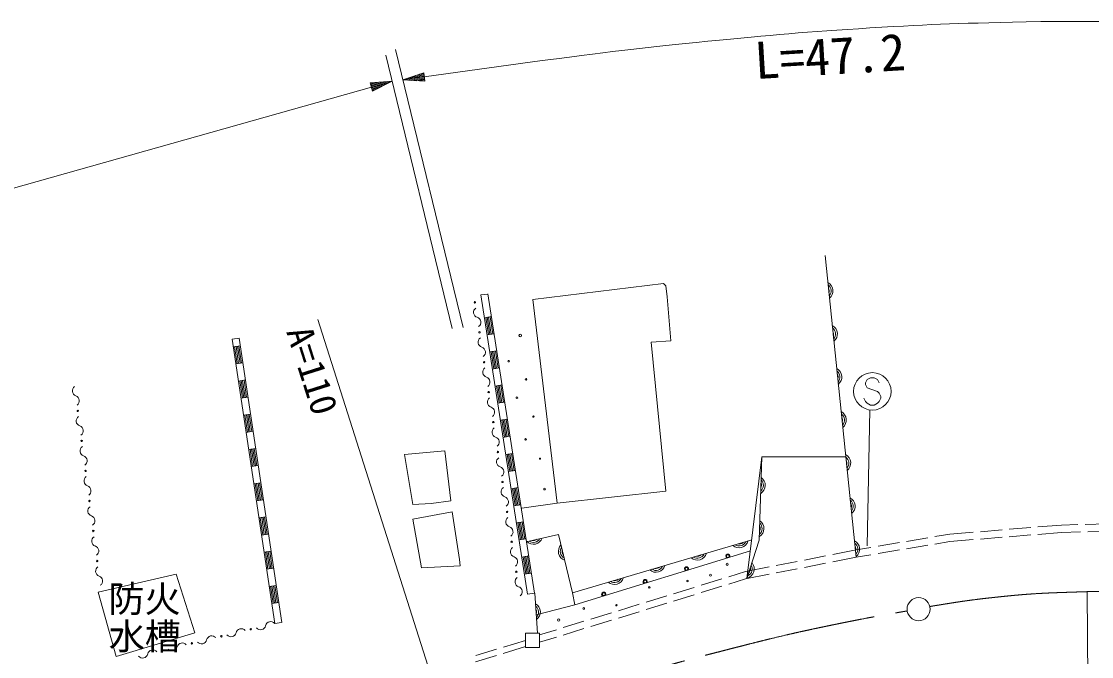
# Model space of a CAD drawing. Units: millimetres, scale not verified. Extents: x 40000 to 680000, y 20000 to 380000.
# Drawn here: x 407654 to 481818, y 298117 to 342171 of the extents above; entities that cross this region are included whole.
import ezdxf
from ezdxf.enums import TextEntityAlignment as Align

# ---------------------------------------------------------------- set-up
doc = ezdxf.new("R2010")
doc.units = ezdxf.units.MM
doc.header["$LTSCALE"] = 1000
doc.linetypes.add('CHAIN', pattern=[18.5, 12, -1.5, 3.5, -1.5])
for name, color, linetype, lineweight in [('M-BGD', 7, 'Continuous', 13), ('M-BMK', 2, 'CHAIN', 13), ('M-BMK-SRVR', 3, 'Continuous', 13), ('M-STR-HTXT', 7, 'Continuous', 13), ('M-STR-STRC', 7, 'Continuous', 13)]:
    doc.layers.add(name, color=color, linetype=linetype, lineweight=lineweight)
doc.styles.add('ＭＳ ゴシック', font='')
doc.styles.get('ＭＳ ゴシック').set_extended_font_data('MS Gothic')

msp = doc.modelspace()

# ---------------------------------------------------------------- linework, layer by layer
at = {"layer": 'M-BGD'}
for p, q in [((465501, 305012), (463343, 325934)), ((443087, 322891), (452146, 323991)), ((452146, 323991), (452316, 323822)), ((452316, 323822), (452400, 323060)), ((439486, 323199), (440003, 323262)), ((442720, 302451), (439486, 323199)), ((443214, 302528), (439980, 323276)), ((444780, 308751), (443087, 322891)), ((452400, 323060), (452654, 320012)), ((440227, 321697), (439733, 321620)), ((440016, 320449), (439831, 321635)), ((440115, 320465), (439930, 321651)), ((440214, 320480), (440029, 321666)), ((440313, 320496), (440128, 321681)), ((439917, 320434), (440411, 320511)), ((422254, 320133), (422761, 320207)), ((425205, 300414), (422254, 320133)), ((422828, 319675), (422333, 319601)), ((422906, 318473), (422729, 319660)), ((425700, 300488), (422748, 320207)), ((452654, 320012), (451300, 319927)), ((451300, 319927), (452316, 309598)), ((422610, 318429), (422432, 319615)), ((422709, 318444), (422531, 319630)), ((422808, 318458), (422630, 319645)), ((440596, 319325), (440102, 319248)), ((440386, 318078), (440201, 319264)), ((440484, 318093), (440300, 319279)), ((440583, 318109), (440399, 319295)), ((440682, 318124), (440497, 319310)), ((422511, 318414), (423005, 318488)), ((440287, 318063), (440781, 318140)), ((423183, 317301), (422688, 317227)), ((422965, 316055), (422787, 317242)), ((423064, 316070), (422886, 317257)), ((423163, 316085), (422985, 317272)), ((423262, 316100), (423084, 317286)), ((440966, 316954), (440472, 316877)), ((440755, 315707), (440570, 316892)), ((440854, 315722), (440669, 316908)), ((440953, 315738), (440768, 316923)), ((441052, 315753), (440867, 316939)), ((422866, 316040), (423361, 316114)), ((440656, 315691), (441150, 315768)), ((423538, 314928), (423044, 314854)), ((423320, 313682), (423143, 314868)), ((423419, 313696), (423242, 314883)), ((423518, 313711), (423340, 314898)), ((423617, 313726), (423439, 314913)), ((441335, 314583), (440841, 314506)), ((441125, 313335), (440940, 314521)), ((441224, 313351), (441039, 314536)), ((441322, 313366), (441138, 314552)), ((441421, 313382), (441236, 314567)), ((423221, 313667), (423716, 313741)), ((441026, 313320), (441520, 313397)), ((423894, 312554), (423399, 312480)), ((423676, 311308), (423498, 312495)), ((423775, 311323), (423597, 312510)), ((423873, 311338), (423696, 312524)), ((423972, 311352), (423795, 312539)), ((436991, 312392), (434197, 312138)), ((437414, 308921), (436991, 312392)), ((434197, 312138), (434790, 308667)), ((441705, 312211), (441211, 312134)), ((441494, 310964), (441310, 312150)), ((441593, 310979), (441408, 312165)), ((441692, 310995), (441507, 312180)), ((441791, 311010), (441606, 312196)), ((457937, 303524), (458961, 311979)), ((458961, 311979), (464782, 311983)), ((423577, 311293), (424071, 311367)), ((441395, 310949), (441890, 311026)), ((424249, 310180), (423754, 310106)), ((424031, 308934), (423853, 310121)), ((424130, 308949), (423952, 310136)), ((424229, 308964), (424051, 310151)), ((424328, 308979), (424150, 310166)), ((442074, 309840), (441580, 309763)), ((441864, 308593), (441679, 309778)), ((441963, 308608), (441778, 309794)), ((442061, 308623), (441877, 309809)), ((442160, 308639), (441975, 309824)), ((452316, 309598), (444780, 308751)), ((423932, 308920), (424427, 308994)), ((434790, 308667), (436043, 308747)), ((436043, 308747), (437414, 308921)), ((441765, 308577), (442259, 308654)), ((444780, 308751), (442332, 308423)), ((424604, 307807), (424110, 307733)), ((424683, 306605), (424505, 307792)), ((437499, 308159), (434790, 307651)), ((438007, 304857), (437499, 308159)), ((424386, 306561), (424209, 307748)), ((424485, 306576), (424308, 307763)), ((424584, 306591), (424406, 307777)), ((434790, 307651), (435382, 304264)), ((442444, 307468), (441950, 307391)), ((442233, 306221), (442049, 307407)), ((442332, 306237), (442147, 307422)), ((442431, 306252), (442246, 307438)), ((442530, 306267), (442345, 307453)), ((476107, 306945), (477602, 307067)), ((478101, 307107), (479732, 307241)), ((479732, 307241), (480866, 307272)), ((481365, 307286), (482865, 307328)), ((424287, 306546), (424782, 306620)), ((468989, 306106), (470469, 306354)), ((470962, 306436), (471985, 306608)), ((471985, 306608), (473616, 306741)), ((474114, 306782), (475609, 306904)), ((474114, 306272), (475609, 306394)), ((476107, 306434), (477602, 306557)), ((478101, 306597), (479732, 306731)), ((479732, 306731), (481049, 306766)), ((481549, 306780), (483048, 306821)), ((442135, 306206), (442629, 306283)), ((465501, 305522), (466524, 305693)), ((467017, 305776), (468496, 306023)), ((468989, 305596), (470469, 305844)), ((470962, 305926), (471985, 306097)), ((471985, 306097), (473616, 306231)), ((424960, 305433), (424465, 305359)), ((424742, 304187), (424564, 305374)), ((424840, 304202), (424663, 305389)), ((424939, 304217), (424762, 305404)), ((425038, 304232), (424861, 305419)), ((438055, 304410), (438007, 304857)), ((442813, 305097), (442319, 305020)), ((442603, 303850), (442418, 305036)), ((442702, 303865), (442517, 305051)), ((442801, 303881), (442616, 305066)), ((442899, 303896), (442715, 305082)), ((458172, 305458), (446010, 301719)), ((461915, 304816), (463387, 305106)), ((463877, 305202), (465501, 305522)), ((463877, 304692), (465501, 305012)), ((465501, 305012), (466524, 305183)), ((467017, 305266), (468496, 305513)), ((424643, 304173), (425137, 304247)), ((435382, 304264), (438055, 304410)), ((457839, 304014), (459462, 304334)), ((459953, 304430), (461424, 304720)), ((459953, 303920), (461424, 304210)), ((461915, 304306), (463387, 304596)), ((412969, 302597), (418375, 303841)), ((418375, 303841), (419682, 299755)), ((442504, 303834), (442998, 303911)), ((454765, 303068), (456198, 303509)), ((456676, 303656), (457839, 304014)), ((456676, 303146), (457839, 303504)), ((457839, 303504), (459462, 303824)), ((414226, 298131), (412969, 302597)), ((425315, 303060), (424820, 302986)), ((425097, 301814), (424919, 303001)), ((425196, 301829), (425018, 303015)), ((425295, 301843), (425117, 303030)), ((425394, 301858), (425216, 303045)), ((452853, 302479), (454287, 302921)), ((454765, 302558), (456198, 302999)), ((424998, 301799), (425492, 301873)), ((442720, 302451), (443227, 302524)), ((443427, 299739), (443227, 302524)), ((445836, 302546), (446010, 301719)), ((450942, 301891), (452375, 302332)), ((452853, 301969), (454287, 302411)), ((446010, 301719), (443336, 301006)), ((447119, 300714), (448553, 301155)), ((449030, 301302), (450464, 301744)), ((449030, 300792), (450464, 301233)), ((450942, 301381), (452375, 301822)), ((425205, 300414), (425682, 300484)), ((445208, 300125), (446641, 300566)), ((447119, 300204), (448553, 300645)), ((419682, 299755), (414226, 298131)), ((443567, 299620), (444730, 299978)), ((445208, 299615), (446641, 300056)), ((441055, 298767), (442577, 299227)), ((443567, 299110), (444730, 299468)), ((439133, 297751), (440567, 298192)), ((439141, 298189), (440577, 298623)), ((441045, 298339), (442577, 298810))]:
    msp.add_line(p, q, dxfattribs=at)
for points in [[(457937, 303524), (458790, 306192), (458961, 311979)], [(442626, 306086), (444872, 306593), (445836, 302546), (458262, 306206)]]:
    msp.add_lwpolyline(points, dxfattribs=at)
msp.add_lwpolyline([(442577, 299739), (442577, 298750), (443567, 298750), (443567, 299739)], close=True, dxfattribs=at)
for centre, radius in [((439081, 322685), 50), ((439400, 320609), 50), ((442227, 320390), 90.5), ((439719, 318534), 50), ((441425, 318609), 54), ((442625, 317344), 50), ((440037, 316458), 50), ((441990, 316073), 55.6), ((411561, 315160), 50), ((443133, 314765), 46.9), ((440356, 314382), 50), ((411829, 313078), 50), ((442598, 313181), 53.6), ((440675, 312307), 50), ((443590, 311849), 39.4), ((412098, 310995), 50), ((440994, 310231), 50), ((443908, 309734), 57), ((412367, 308912), 50), ((441313, 308155), 50), ((412636, 306830), 50), ((441632, 306080), 50), ((456611, 305089), 100), ((456611, 305089), 100), ((456611, 305089), 100), ((456611, 305089), 100), ((412905, 304747), 50), ((453744, 304207), 100), ((453744, 304207), 100), ((453744, 304207), 100), ((453744, 304207), 100), ((456560, 304518), 71.6), ((441951, 304004), 50), ((450876, 303325), 100), ((450876, 303325), 100), ((450876, 303325), 100), ((450876, 303325), 100), ((453815, 303362), 50.7), ((455404, 303758), 69.1), ((451165, 302920), 58.6), ((448009, 302444), 100), ((448009, 302444), 100), ((448009, 302444), 100), ((448009, 302444), 100), ((446622, 301462), 61.4), ((448884, 301680), 46), ((444882, 300655), 87.5), ((423552, 300017), 50), ((419469, 299035), 50), ((421511, 299526), 50), ((417427, 298544), 50)]:
    msp.add_circle(centre, radius, dxfattribs=at)
for centre, radius, start, end in [((463240, 323477), 654, 308.66647, 63.10831), ((463240, 323477), 523, 318.47771, 53.29707), ((463240, 323477), 392, 340.35416, 31.42062), ((439353, 321993), 364, 125.51856, 251.94857), ((439128, 321301), 364, 305.51856, 71.94857), ((463548, 320493), 654, 308.66647, 63.10831), ((463548, 320493), 523, 318.47771, 53.29707), ((463548, 320493), 392, 340.35416, 31.42062), ((439672, 319918), 364, 125.51856, 251.94857), ((439446, 319225), 364, 305.51856, 71.94857), ((439991, 317842), 364, 125.51856, 251.94857), ((439765, 317150), 364, 305.51856, 71.94857), ((463856, 317509), 654, 308.66647, 63.10831), ((463856, 317509), 523, 318.47771, 53.29707), ((463856, 317509), 392, 340.35416, 31.42062), ((411547, 316545), 364, 124.13827, 250.56828), ((411305, 315858), 364, 304.13827, 70.56828), ((440310, 315766), 364, 125.51856, 251.94857), ((440084, 315074), 364, 305.51856, 71.94857), ((411816, 314462), 364, 124.13827, 250.56828), ((464163, 314525), 654, 308.66647, 63.10831), ((464163, 314525), 523, 318.47771, 53.29707), ((464163, 314525), 392, 340.35416, 31.42062), ((411574, 313776), 364, 304.13827, 70.56828), ((440629, 313691), 364, 125.51856, 251.94857), ((440403, 312998), 364, 305.51856, 71.94857), ((412085, 312380), 364, 124.13827, 250.56828), ((411843, 311693), 364, 304.13827, 70.56828), ((440947, 311615), 364, 125.51856, 251.94857), ((464471, 311540), 654, 308.66647, 63.10831), ((464471, 311540), 523, 318.47771, 53.29707), ((464471, 311540), 392, 340.35416, 31.42062), ((440722, 310923), 364, 305.51856, 71.94857), ((412354, 310297), 364, 124.13827, 250.56828), ((458549, 309999), 654, 301.08332, 55.52516), ((458549, 309999), 523, 310.89456, 45.71392), ((458549, 309999), 392, 332.77101, 23.83747), ((412111, 309610), 364, 304.13827, 70.56828), ((441266, 309539), 364, 125.51856, 251.94857), ((441041, 308847), 364, 305.51856, 71.94857), ((464779, 308556), 654, 308.66647, 63.10831), ((464779, 308556), 523, 318.47771, 53.29707), ((464779, 308556), 392, 340.35416, 31.42062), ((412622, 308214), 364, 124.13827, 250.56828), ((412380, 307528), 364, 304.13827, 70.56828), ((441585, 307464), 364, 125.51856, 251.94857), ((441360, 306771), 364, 305.51856, 71.94857), ((458460, 307001), 654, 301.08332, 55.52516), ((458460, 307001), 523, 310.89456, 45.71392), ((458460, 307001), 392, 332.77101, 23.83747), ((412891, 306131), 364, 124.13827, 250.56828), ((443133, 306563), 654, 225.51337, 339.95521), ((443133, 306563), 523, 235.32461, 330.14397), ((412649, 305445), 364, 304.13827, 70.56828), ((441904, 305388), 364, 125.51856, 251.94857), ((443133, 306563), 392, 257.20106, 308.26752), ((445517, 305413), 654, 136.17967, 250.62151), ((445517, 305413), 523, 145.99091, 240.81027), ((457378, 306315), 654, 229.19325, 343.63509), ((457378, 306315), 523, 239.00449, 333.82385), ((457378, 306315), 392, 260.88094, 311.9474), ((465087, 305572), 654, 308.66647, 63.10831), ((465087, 305572), 523, 318.47771, 53.29707), ((465087, 305572), 392, 340.35416, 31.42062), ((441678, 304696), 364, 305.51856, 71.94857), ((445517, 305413), 392, 167.86736, 218.93382), ((454500, 305467), 654, 229.19325, 343.63509), ((454500, 305467), 523, 239.00449, 333.82385), ((454500, 305467), 392, 260.88094, 311.9474), ((456611, 305089), 145, 330.69294, 243.4873), ((456611, 305089), 116, 312.2436, 261.93663), ((413160, 304049), 364, 124.13827, 250.56828), ((451623, 304619), 654, 229.19325, 343.63509), ((451623, 304619), 523, 239.00449, 333.82385), ((451623, 304619), 392, 260.88094, 311.9474), ((453744, 304207), 145, 330.69294, 243.4873), ((453744, 304207), 116, 312.2436, 261.93663), ((457783, 304203), 654, 285.05766, 39.4995), ((457783, 304203), 523, 294.8689, 29.68826), ((457783, 304203), 392, 316.74536, 7.81181), ((412918, 303362), 364, 304.13827, 70.56828), ((442223, 303312), 364, 125.51856, 251.94857), ((448745, 303772), 654, 229.19325, 343.63509), ((448745, 303772), 523, 239.00449, 333.82385), ((448745, 303772), 392, 260.88094, 311.9474), ((450876, 303325), 145, 330.69294, 243.4873), ((450876, 303325), 116, 312.2436, 261.93663), ((441997, 302620), 364, 305.51856, 71.94857), ((448009, 302444), 145, 330.69294, 243.4873), ((448009, 302444), 116, 312.2436, 261.93663), ((442966, 301210), 654, 306.86898, 61.31081), ((442966, 301210), 523, 316.68021, 51.49958), ((442966, 301210), 392, 338.55667, 29.62312), ((424928, 300179), 364, 40.30455, 166.73456), ((422177, 299855), 364, 220.30455, 346.73456), ((422886, 299688), 364, 40.30455, 166.73456), ((424219, 300346), 364, 220.30455, 346.73456), ((418802, 298706), 364, 40.30455, 166.73456), ((420135, 299364), 364, 220.30455, 346.73456), ((420844, 299197), 364, 40.30455, 166.73456), ((416052, 298382), 364, 220.30455, 346.73456), ((416760, 298215), 364, 40.30455, 166.73456), ((418093, 298873), 364, 220.30455, 346.73456)]:
    msp.add_arc(centre, radius, start, end, dxfattribs=at)
at = {"layer": 'M-BMK'}
for points, knots in [([(470607, 301592), (472941, 301975), (473602, 302072), (475534, 302273), (477861, 302516), (478667, 302528), (481515, 302622)], [0, 0, 0, 0, 1, 1, 1, 2, 2, 2, 2]), ([(481515, 302622), (484197, 302660), (484959, 302646), (487163, 302550), (490300, 302413), (492056, 302218), (495164, 301772), (498974, 301226), (500299, 300864), (504808, 299755)], [0, 0, 0, 0, 1, 1, 1, 2, 2, 2, 3, 3, 3, 3]), ([(437385, 292717), (440680, 293777), (441507, 294044), (444150, 294889), (446971, 295791), (448537, 296342), (451374, 297188), (453354, 297778), (454477, 298061), (456478, 298576), (459372, 299322), (460997, 299728), (463925, 300327), (465916, 300733), (466575, 300860), (469038, 301285)], [0, 0, 0, 0, 1, 1, 1, 2, 2, 2, 3, 3, 3, 4, 4, 4, 5, 5, 5, 5])]:
    msp.add_open_spline(points, degree=3, knots=knots, dxfattribs=at)
at = {"layer": 'M-BMK-SRVR'}
for p, q in [((446298, 264495), (428191, 321498)), ((481723, 271092), (481515, 302622))]:
    msp.add_line(p, q, dxfattribs=at)
msp.add_circle((469829, 301407), 800, dxfattribs=at)
at = {"layer": 'M-STR-HTXT'}
for p, q in [((487474, 342156), (478297, 342171)), ((432913, 339823), (437494, 320879)), ((438259, 320933), (433573, 340222)), ((435572, 338316), (443742, 339455)), ((434086, 338109), (435531, 338613)), ((434086, 338109), (435572, 338316)), ((435564, 338376), (434375, 338210)), ((435580, 338257), (434392, 338091)), ((434664, 338311), (435555, 338435)), ((434697, 338073), (435589, 338197)), ((435547, 338494), (434953, 338412)), ((435242, 338512), (435539, 338554)), ((435613, 338019), (435531, 338613)), ((431904, 337619), (393150, 326662)), ((433347, 338027), (431822, 337908)), ((431822, 337908), (431985, 337330)), ((432127, 337932), (431838, 337850)), ((431855, 337792), (432432, 337955)), ((432737, 337979), (431871, 337734)), ((431887, 337677), (433042, 338003)), ((433347, 338027), (431904, 337619)), ((431920, 337561), (433075, 337888)), ((432802, 337748), (431936, 337504)), ((431953, 337446), (432530, 337609)), ((432258, 337470), (431969, 337388)), ((433347, 338027), (431985, 337330)), ((434086, 338109), (435613, 338019)), ((435597, 338138), (435003, 338055)), ((435308, 338037), (435605, 338078))]:
    msp.add_line(p, q, dxfattribs=at)
msp.add_open_spline([(478297, 342171), (472601, 342029), (471079, 341995), (466460, 341713), (462069, 341444), (459612, 341226), (455233, 340794), (450736, 340350), (449277, 340162), (443742, 339455)], degree=3, knots=[0, 0, 0, 0, 1, 1, 1, 2, 2, 2, 3, 3, 3, 3], dxfattribs=at)
at = {"layer": 'M-STR-STRC'}
for p, q in [((466507, 317457), (466270, 317339)), ((466743, 317457), (466507, 317457)), ((466979, 317339), (466743, 317457)), ((466270, 317339), (466152, 317102)), ((466152, 317102), (466152, 316984)), ((466152, 316984), (466270, 316748)), ((466270, 316748), (466979, 316512)), ((467098, 317102), (466979, 317339)), ((466152, 315802), (466034, 316039)), ((466979, 316512), (467098, 316393)), ((467098, 316393), (467216, 316157)), ((467216, 316039), (467098, 315802)), ((467216, 316157), (467216, 316039)), ((466270, 315684), (466152, 315802)), ((466267, 305795), (466441, 315225)), ((466507, 315566), (466270, 315684)), ((466743, 315566), (466507, 315566)), ((466979, 315684), (466743, 315566)), ((467098, 315802), (466979, 315684))]:
    msp.add_line(p, q, dxfattribs=at)
msp.add_circle((466625, 316512), 1300, dxfattribs=at)

# ---------------------------------------------------------------- texts
at = {"layer": 'M-BGD', "style": 'ＭＳ ゴシック'}
for s, p in [('防火', (416188, 302119)), ('水槽', (416204, 299525))]:
    msp.add_text(s, height=1833, dxfattribs=at).set_placement(p, align=Align.MIDDLE_CENTER)
at = {"layer": 'M-BMK-SRVR', "style": 'ＭＳ ゴシック'}
msp.add_text('A=110', height=1833, rotation=287.622, dxfattribs=at).set_placement((426871, 320930), align=Align.MIDDLE_LEFT)
at = {"layer": 'M-STR-HTXT', "style": 'ＭＳ ゴシック'}
msp.add_text('L=47.2', height=2566, rotation=3.445, dxfattribs=at).set_placement((458579, 337401), align=Align.BOTTOM_LEFT)

doc.saveas('drawing.dxf')
